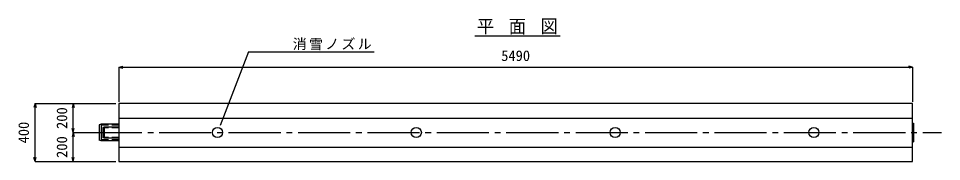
# Model space of a CAD drawing. Units: millimetres, scale not verified. Extents: x -12891 to 18691, y -8159 to 11077.
# Drawn here: x -12891 to -6507, y 10090 to 11077 of the extents above; entities that cross this region are included whole.
import ezdxf
from ezdxf.enums import TextEntityAlignment as Align

# ---------------------------------------------------------------- set-up
doc = ezdxf.new("R2010")
doc.units = ezdxf.units.MM
doc.header["$LTSCALE"] = 40
doc.linetypes.add('CHAIN2', pattern=[12, 9, -1, 1, -1])
doc.linetypes.add('DASHED1', pattern=[1.8, 1.2, -0.6])
for name, color, linetype in [('1-0', 7, 'Continuous'), ('1-1_製品図', 3, 'Continuous'), ('1-2_HIVP', 4, 'Continuous'), ('1-4', 7, 'Continuous'), ('1-6', 4, 'Continuous'), ('1-F', 7, 'Continuous')]:
    doc.layers.add(name, color=color, linetype=linetype)
doc.styles.add('ＭＳ ゴシック', font='')
doc.styles.get('ＭＳ ゴシック').set_extended_font_data('MS Gothic')

msp = doc.modelspace()

# ---------------------------------------------------------------- linework, layer by layer
at = {"layer": '1-0', "color": 4}
for q in [(-11494.94, 10337.53), (-10431.25, 10847.49)]:
    msp.add_line((-11301.17, 10847.49), q, dxfattribs=at)
at = {"layer": '1-1_製品図'}
for p, q in [((-12197.35, 10389.65), (-6707.35, 10389.65)), ((-12197.35, 10189.65), (-6707.35, 10189.65))]:
    msp.add_line(p, q, dxfattribs=at)
at = {"layer": '1-1_製品図', "color": 7, "linetype": 'CHAIN2'}
msp.add_line((-12397.35, 10289.65), (-6507.35, 10289.65), dxfattribs=at)
at = {"layer": '1-1_製品図'}
msp.add_lwpolyline([(-12197.35, 10089.65), (-6707.35, 10089.65), (-6707.35, 10489.65), (-12197.35, 10489.65)], close=True, dxfattribs=at)
at = {"layer": '1-2_HIVP'}
for p, q in [((-12319.35, 10346.65), (-12332.35, 10343.16)), ((-12332.35, 10343.16), (-12332.35, 10236.13)), ((-12319.35, 10346.65), (-12319.35, 10232.65)), ((-12197.35, 10346.65), (-12319.35, 10346.65)), ((-6707.35, 10354.42), (-6702.35, 10354.6)), ((-6702.35, 10354.6), (-6702.35, 10224.7)), ((-12299.35, 10327.65), (-12307.35, 10325.5)), ((-12307.35, 10325.5), (-12307.35, 10253.79)), ((-12299.35, 10327.65), (-12299.35, 10251.65)), ((-12197.35, 10327.65), (-12299.35, 10327.65)), ((-6707.35, 10332.47), (-6702.35, 10332.65)), ((-6702.35, 10332.65), (-6702.35, 10246.65)), ((-12319.35, 10232.65), (-12332.35, 10236.13)), ((-12197.35, 10232.65), (-12319.35, 10232.65)), ((-12299.35, 10251.65), (-12307.35, 10253.79)), ((-12197.35, 10251.65), (-12299.35, 10251.65)), ((-6707.35, 10246.82), (-6702.35, 10246.65)), ((-6707.35, 10224.87), (-6702.35, 10224.7))]:
    msp.add_line(p, q, dxfattribs=at)
at = {"layer": '1-2_HIVP', "linetype": 'DASHED1'}
for p, q in [((-6707.35, 10347.82), (-6702.35, 10348)), ((-12197.35, 10339.55), (-12332.35, 10339.55)), ((-12197.35, 10323.15), (-12307.35, 10323.15)), ((-6707.35, 10327.97), (-6702.35, 10328.15)), ((-12197.35, 10239.75), (-12332.35, 10239.75)), ((-12197.35, 10256.15), (-12307.35, 10256.15)), ((-6707.35, 10251.33), (-6702.35, 10251.15)), ((-6707.35, 10231.47), (-6702.35, 10231.3))]:
    msp.add_line(p, q, dxfattribs=at)
at = {"layer": '1-4'}
for centre in [(-11514.85, 10289.65), (-10139.85, 10289.65), (-8764.85, 10289.65), (-7389.85, 10289.65)]:
    msp.add_circle(centre, 35, dxfattribs=at)
at = {"layer": '1-6'}
for p, q in [((-12197.35, 10741.84), (-12170.31, 10749.09)), ((-12197.35, 10741.84), (-6707.35, 10741.84)), ((-12197.35, 10741.84), (-12170.31, 10734.59)), ((-12197.35, 10741.84), (-12197.35, 10502.64)), ((-6707.35, 10741.84), (-6734.4, 10749.09)), ((-6707.35, 10741.84), (-6734.4, 10734.59)), ((-6707.35, 10741.84), (-6707.35, 10502.64)), ((-12776.55, 10489.65), (-12783.8, 10462.6)), ((-12776.55, 10089.65), (-12776.55, 10489.65)), ((-12776.55, 10489.65), (-12769.31, 10462.6)), ((-12776.55, 10489.65), (-12512.04, 10489.65)), ((-12512.04, 10489.65), (-12519.29, 10462.6)), ((-12512.04, 10289.65), (-12512.04, 10489.65)), ((-12512.04, 10489.65), (-12504.79, 10462.6)), ((-12512.04, 10489.65), (-12218.33, 10489.65)), ((-12512.04, 10289.65), (-12519.29, 10316.69)), ((-12512.04, 10289.65), (-12519.29, 10262.6)), ((-12512.04, 10289.65), (-12504.79, 10316.69)), ((-12512.04, 10089.65), (-12512.04, 10289.65)), ((-12512.04, 10289.65), (-12504.79, 10262.6)), ((-12512.04, 10289.65), (-12218.33, 10289.65)), ((-12776.55, 10089.65), (-12783.8, 10116.69)), ((-12776.55, 10089.65), (-12769.31, 10116.69)), ((-12776.55, 10089.65), (-12512.04, 10089.65)), ((-12512.04, 10089.65), (-12519.29, 10116.69)), ((-12512.04, 10089.65), (-12504.79, 10116.69)), ((-12512.04, 10089.65), (-12218.33, 10089.65))]:
    msp.add_line(p, q, dxfattribs=at)
at = {"layer": '1-F', "color": 3}
msp.add_line((-9735.51, 10956.69), (-9145.62, 10956.69), dxfattribs=at)

# ---------------------------------------------------------------- texts
at = {"layer": '1-0', "insert": (-10993.99, 10858.45), "char_height": 70.38, "attachment_point": 7, "style": 'ＭＳ ゴシック'}
msp.add_mtext('\\T1.17;消雪ノズル', dxfattribs=at)
at = {"layer": '1-6', "style": 'ＭＳ ゴシック'}
msp.add_text('5490', height=73.31, dxfattribs=at).set_placement((-9552.35, 10761.84), align=Align.BOTTOM_LEFT)
for s, p in [('200', (-12532.04, 10314.65)), ('400', (-12796.55, 10214.65)), ('200', (-12532.04, 10114.65))]:
    msp.add_text(s, height=73.31, rotation=90, dxfattribs=at).set_placement(p, align=Align.BOTTOM_LEFT)
at = {"layer": '1-F', "insert": (-9720.83, 10966.6), "char_height": 92.9, "attachment_point": 7, "style": 'ＭＳ ゴシック'}
msp.add_mtext('\\T1.22;\\W0.95;平\\~面\\~図', dxfattribs=at)

doc.saveas('drawing.dxf')
